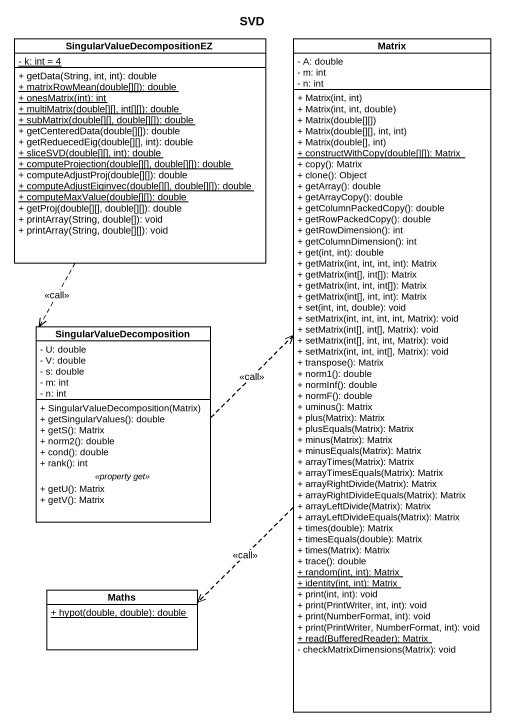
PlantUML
@startuml
title SVD
hide circle
hide empty members
skinparam classAttributeIconSize 0
class SingularValueDecompositionEZ {
  {static} - k: int = 4
  + getData(String, int, int): double
  {static} + matrixRowMean(double[][]): double
  {static} + onesMatrix(int): int
  {static} + multiMatrix(double[][], int[][]): double
  {static} + subMatrix(double[][], double[][]): double
  + getCenteredData(double[][]): double
  + getReduecedEig(double[][], int): double
  {static} + sliceSVD(double[][], int): double
  {static} + computeProjection(double[][], double[][]): double
  + computeAdjustProj(double[][]): double
  {static} + computeAdjustEiginvec(double[][], double[][]): double
  {static} + computeMaxValue(double[][]): double
  + getProj(double[][], double[][]): double
  + printArray(String, double[]): void
  + printArray(String, double[][]): void
}
class Matrix {
  - A: double
  - m: int
  - n: int
  + Matrix(int, int)
  + Matrix(int, int, double)
  + Matrix(double[][])
  + Matrix(double[][], int, int)
  + Matrix(double[], int)
  {static} + constructWithCopy(double[][]): Matrix
  + copy(): Matrix
  + clone(): Object
  + getArray(): double
  + getArrayCopy(): double
  + getColumnPackedCopy(): double
  + getRowPackedCopy(): double
  + getRowDimension(): int
  + getColumnDimension(): int
  + get(int, int): double
  + getMatrix(int, int, int, int): Matrix
  + getMatrix(int[], int[]): Matrix
  + getMatrix(int, int, int[]): Matrix
  + getMatrix(int[], int, int): Matrix
  + set(int, int, double): void
  + setMatrix(int, int, int, int, Matrix): void
  + setMatrix(int[], int[], Matrix): void
  + setMatrix(int[], int, int, Matrix): void
  + setMatrix(int, int, int[], Matrix): void
  + transpose(): Matrix
  + norm1(): double
  + normInf(): double
  + normF(): double
  + uminus(): Matrix
  + plus(Matrix): Matrix
  + plusEquals(Matrix): Matrix
  + minus(Matrix): Matrix
  + minusEquals(Matrix): Matrix
  + arrayTimes(Matrix): Matrix
  + arrayTimesEquals(Matrix): Matrix
  + arrayRightDivide(Matrix): Matrix
  + arrayRightDivideEquals(Matrix): Matrix
  + arrayLeftDivide(Matrix): Matrix
  + arrayLeftDivideEquals(Matrix): Matrix
  + times(double): Matrix
  + timesEquals(double): Matrix
  + times(Matrix): Matrix
  + trace(): double
  {static} + random(int, int): Matrix
  {static} + identity(int, int): Matrix
  + print(int, int): void
  + print(PrintWriter, int, int): void
  + print(NumberFormat, int): void
  + print(PrintWriter, NumberFormat, int): void
  {static} + read(BufferedReader): Matrix
  - checkMatrixDimensions(Matrix): void
}
class SingularValueDecomposition {
  - U: double
  - V: double
  - s: double
  - m: int
  - n: int
  --
  + SingularValueDecomposition(Matrix)
  + getSingularValues(): double
  + getS(): Matrix
  + norm2(): double
  + cond(): double
  + rank(): int
  .. <<property get>> ..
  + getU(): Matrix
  + getV(): Matrix
}
class Maths {
  {static} + hypot(double, double): double
}
SingularValueDecompositionEZ ..> SingularValueDecomposition : <<call>>
Matrix ..> Maths : <<call>>
SingularValueDecomposition .right.> Matrix : <<call>>
@enduml
